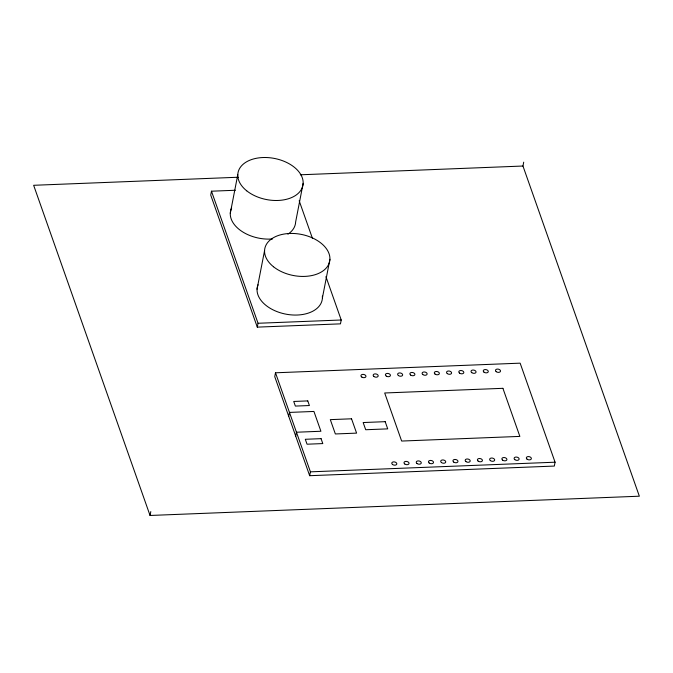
<?xml version="1.0" encoding="UTF-8"?>
<svg xmlns="http://www.w3.org/2000/svg" width="673" height="673" viewBox="0 0 673 673"><rect width="100%" height="100%" fill="white"/><g stroke="black" fill="none" stroke-linecap="round" stroke-linejoin="round"><path stroke-width="1.01" d="M235.39 190.257L211.473 191.199L210.725 195.061L257.288 327.128L340.462 323.856L341.219 319.995L325.925 276.628M523.703 162.168L522.955 166.029L639.35 496.203L150.045 515.468L150.802 511.598M230.284 213.282L237.788 174.652M257.052 289.222L264.565 250.592M257.288 327.128L258.037 323.267L211.473 191.199M303.144 183.342L295.64 221.972A33.053 20.939 11 0 1 287.935 234.154M275.493 372.792L274.744 376.653L309.664 475.702L554.316 466.069L555.065 462.208L520.145 363.159L275.493 372.792L310.413 471.84L309.664 475.702M288.709 416.276L289.466 412.414L313.929 411.447L320.912 431.258L296.448 432.226L295.699 436.087M322.409 297.912L329.921 259.282M238.402 177.235L33.65 185.294L150.045 515.468M300.351 174.795L522.955 166.029M258.037 323.267L341.219 319.995M310.413 471.84L555.065 462.208M299.174 200.739L312.381 238.192M272.582 238.957A33.053 20.939 11 0 1 239.941 230.023A33.053 20.939 11 0 1 231.638 207.982M322.367 296.061A33.053 20.939 11 0 1 286.664 314.291A33.053 20.939 11 0 1 258.028 284.763M502.908 388.321L384.695 392.982L401.646 441.051L519.859 436.398L502.908 388.321M307.78 400.906L293.731 401.461L295.363 406.08L309.403 405.533L307.78 400.906M351.542 418.799L330.308 419.632L335.356 433.959L356.597 433.126L351.542 418.799M385.183 421.677L363.159 422.543L365.7 429.736L387.715 428.869L385.183 421.677M321.063 438.661L305.306 439.284L307.039 444.205L322.796 443.583L321.063 438.661M496.178 371.639A2.541 1.607 11 0 0 500.418 371.471A2.541 1.607 11 0 0 497.431 369.073A2.541 1.607 11 0 0 496.178 371.639M483.946 372.119A2.541 1.607 11 0 0 488.186 371.95A2.541 1.607 11 0 0 485.191 369.561A2.541 1.607 11 0 0 483.946 372.119M471.79 372.657A2.541 1.607 11 0 0 475.979 372.362A2.541 1.607 11 0 0 472.858 370.041A2.541 1.607 11 0 0 471.79 372.657M459.482 373.078A2.541 1.607 11 0 0 463.722 372.909A2.541 1.607 11 0 0 460.727 370.52A2.541 1.607 11 0 0 459.482 373.078M447.251 373.565A2.541 1.607 11 0 0 451.49 373.397A2.541 1.607 11 0 0 448.496 371A2.541 1.607 11 0 0 447.251 373.565M434.935 373.978A2.541 1.607 11 0 0 439.217 373.944A2.541 1.607 11 0 0 436.382 371.479A2.541 1.607 11 0 0 434.935 373.978M422.787 374.524A2.541 1.607 11 0 0 427.027 374.356A2.541 1.607 11 0 0 424.032 371.967A2.541 1.607 11 0 0 422.787 374.524M410.555 375.004A2.541 1.607 11 0 0 414.795 374.836A2.541 1.607 11 0 0 411.8 372.447A2.541 1.607 11 0 0 410.555 375.004M398.416 375.559A2.541 1.607 11 0 0 402.589 375.248A2.541 1.607 11 0 0 399.442 372.935A2.541 1.607 11 0 0 398.416 375.559M386.344 376.148A2.541 1.607 11 0 0 390.399 375.593A2.541 1.607 11 0 0 387 373.439A2.541 1.607 11 0 0 386.344 376.148M373.767 376.375A2.541 1.607 11 0 0 378.049 376.358A2.541 1.607 11 0 0 375.231 373.885A2.541 1.607 11 0 0 373.767 376.375M361.906 377.132A2.541 1.607 11 0 0 365.944 376.535A2.541 1.607 11 0 0 362.511 374.407A2.541 1.607 11 0 0 361.906 377.132M527.026 459.129A2.541 1.607 11 0 0 531.266 458.961A2.541 1.607 11 0 0 528.271 456.572A2.541 1.607 11 0 0 527.026 459.129M514.795 459.609A2.541 1.607 11 0 0 519.034 459.449A2.541 1.607 11 0 0 516.04 457.051A2.541 1.607 11 0 0 514.795 459.609M502.563 460.096A2.541 1.607 11 0 0 506.803 459.928A2.541 1.607 11 0 0 503.808 457.531A2.541 1.607 11 0 0 502.563 460.096M490.331 460.576A2.541 1.607 11 0 0 494.571 460.408A2.541 1.607 11 0 0 491.576 458.019A2.541 1.607 11 0 0 490.331 460.576M478.099 461.055A2.541 1.607 11 0 0 482.331 460.887A2.541 1.607 11 0 0 479.344 458.498A2.541 1.607 11 0 0 478.099 461.055M465.867 461.535A2.541 1.607 11 0 0 470.099 461.367A2.541 1.607 11 0 0 467.112 458.978A2.541 1.607 11 0 0 465.867 461.535M453.636 462.023A2.541 1.607 11 0 0 457.867 461.855A2.541 1.607 11 0 0 454.881 459.457A2.541 1.607 11 0 0 453.636 462.023M441.395 462.502A2.541 1.607 11 0 0 445.635 462.334A2.541 1.607 11 0 0 442.649 459.945A2.541 1.607 11 0 0 441.395 462.502M429.164 462.982A2.541 1.607 11 0 0 433.404 462.814A2.541 1.607 11 0 0 430.409 460.425A2.541 1.607 11 0 0 429.164 462.982M416.932 463.461A2.541 1.607 11 0 0 421.172 463.293A2.541 1.607 11 0 0 418.177 460.904A2.541 1.607 11 0 0 416.932 463.461M404.7 463.949A2.541 1.607 11 0 0 408.94 463.781A2.541 1.607 11 0 0 405.945 461.384A2.541 1.607 11 0 0 404.7 463.949M392.468 464.429A2.541 1.607 11 0 0 396.708 464.261A2.541 1.607 11 0 0 393.713 461.871A2.541 1.607 11 0 0 392.468 464.429M246.705 190.812A33.053 20.939 11 0 0 301.798 188.642A33.053 20.939 11 0 0 262.907 157.532A33.053 20.939 11 0 0 246.705 190.812M273.482 266.752A33.053 20.939 11 0 0 328.567 264.582A33.053 20.939 11 0 0 289.676 233.472A33.053 20.939 11 0 0 273.482 266.752"/></g></svg>
